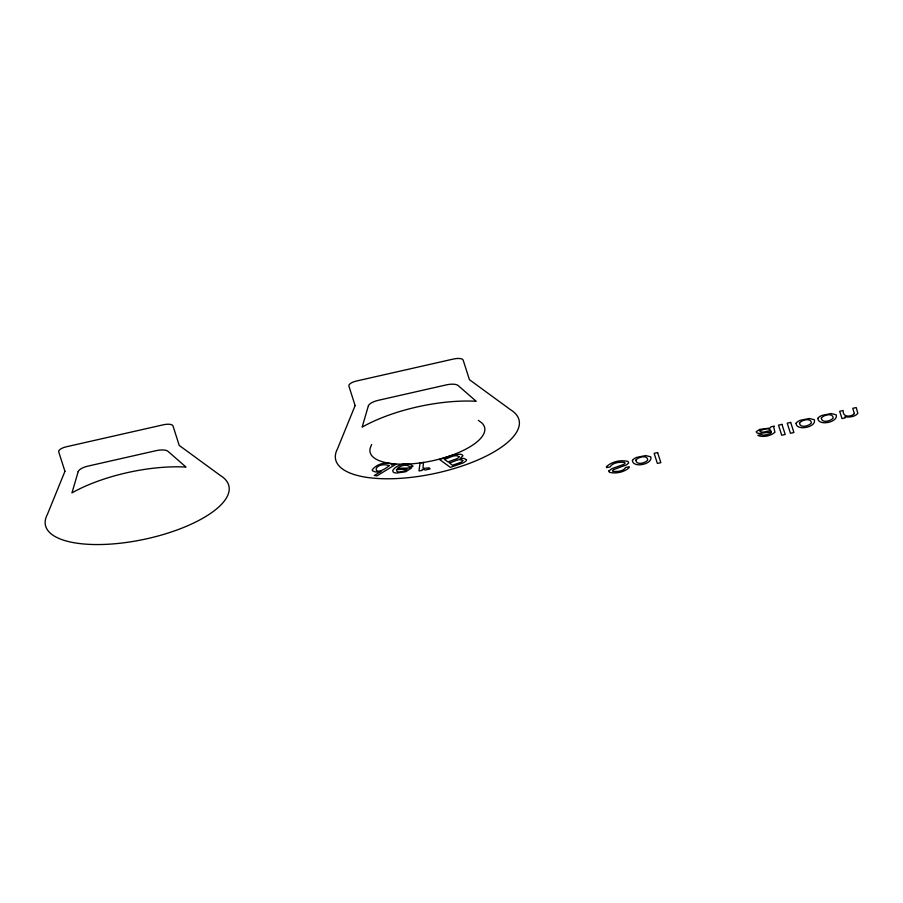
<?xml version="1.0" encoding="UTF-8"?>
<svg xmlns="http://www.w3.org/2000/svg" width="903" height="903" viewBox="0 0 903 903"><rect width="100%" height="100%" fill="white"/><g stroke="black" fill="none" stroke-linecap="round" stroke-linejoin="round"><path stroke-width="1.35" d="M371.641 444.547L370.253 447.956A58.571 21.469 -12 0 0 433.937 460.451A58.571 21.469 -12 0 0 481.57 422.717L478.353 420.369M462.821 460.507L461.58 462.02L452.538 465.271L449.254 462.867C453.408 462.404 458.735 457.787 462.821 460.507M608.904 470.926L609.412 472.314C615.88 473.962 624.176 472.258 629.12 467.698L629.244 466.772L625.644 467.483C623.397 471.434 617.223 471.693 613.058 471.411L612.482 470.914L613.284 469.774L626.659 464.785L628.635 463.002L628.104 461.467C621.027 459.616 611.907 461.512 606.556 466.58L606.444 467.641L609.988 466.953C612.663 462.528 619.909 461.749 624.718 462.471L625.011 463.363L623.646 464.435L612.155 468.533L608.904 470.926M771.354 432.108L770.722 433.395L766.929 434.704L763.238 435.212L761.173 434.524L757.854 435.449C763.069 437.628 770.846 436.025 774.943 432.255L773.736 427.175L774.334 426.103L770.733 426.916L770.327 427.977L759.57 429.433L756.183 431.815L757.199 433.113L759.209 433.417L771.354 432.108M466.512 459.672L465.824 461.298L462.776 463.058L450.371 467.382L439.49 459.435L453.837 454.728L460.158 454.232A8.432 3.093 -12 0 1 462.923 455.767L460.079 458.611L463.815 458.397L466.512 459.672M391.665 464.39L391.586 465.056L393.313 464.007L395.717 464.39L376.923 475.87L374.339 475.463L381.089 471.343L379.553 471.682A6.942 2.551 -12 0 1 374.993 471.829L372.454 470.756L372.194 469.887C376.19 464.379 384.847 461.704 391.315 463.849L391.665 464.39M459.164 456.704L457.64 458.431L447.967 461.93L444.231 459.198C448.746 458.69 454.706 453.577 459.164 456.704M420.076 462.957L418.981 470.937L422.096 470.44L422.265 469.221L425.347 470.023L430.121 468.883L429.106 467.822L423.789 468.397L422.999 467.37L423.552 462.392L420.076 462.957M412.739 466.004L412.648 466.614L409.161 466.896L409.025 466.117C405.424 464.142 400.413 465.767 397.399 468.33L411.52 467.968L405.786 471.738L396.71 473.048A8.861 3.251 -12 0 1 393.211 472.043L392.67 470.644C396.09 464.56 407.524 461.512 412.739 466.004M635.87 460.09C636.118 465.576 645.487 463.194 647.778 460.033C647.53 454.559 638.139 456.907 635.87 460.09M799.494 423.01C799.742 428.485 809.111 426.103 811.402 422.954C811.154 417.479 801.751 419.816 799.494 423.01M821.312 418.055C821.572 423.541 830.941 421.159 833.221 418.01C832.972 412.524 823.581 414.872 821.312 418.055M760.01 430.968C761.522 434.095 767.911 430.178 770.925 430.81C769.051 427.063 762.821 429.297 760.01 430.968M854.306 413.461L854.148 414.003C850.513 417.118 842.51 417.434 843.131 410.515L839.677 411.294L842.014 418.608L845.118 417.908L844.79 416.87C849.125 417.378 855.051 417.005 857.85 413.292L856.213 407.546L852.771 408.325L854.306 413.461M632.427 460.44C632.687 468.476 653.343 464.289 650.691 456.805L645.668 455.563L636.829 457.358A8.77 3.217 -12 0 0 633.037 459.593L632.427 460.44M796.051 423.349C796.311 431.397 816.955 427.209 814.314 419.726L809.291 418.484L800.442 420.267A8.77 3.217 -12 0 0 796.66 422.514L796.051 423.349M817.87 418.405C818.141 426.442 838.785 422.254 836.144 414.782L831.121 413.54L822.272 415.324A8.77 3.217 -12 0 0 818.49 417.558L817.87 418.405M78.189 471.637L71.969 492.88A93.81 34.382 -12 0 1 185.984 467.043L167.947 451.297A11.423 4.188 -12 0 0 156.366 450.608L87.794 466.151A11.423 4.188 -12 0 0 78.189 471.637M368.368 405.865L362.148 427.108A93.81 34.382 -12 0 1 476.163 401.271L458.137 385.525A11.423 4.188 -12 0 0 446.556 384.847L377.985 400.39A11.423 4.188 -12 0 0 368.368 405.865M389.34 465.564C371.347 480.215 372.284 460.722 389.34 465.564M64.937 471.332L47.407 514.371A93.81 34.382 -12 0 0 147.686 538.572A93.81 34.382 -12 0 0 220.016 475.249L179.223 445.427L172.992 425.923A8.816 3.228 -12 0 0 163.432 424.771L66.291 446.793A8.816 3.228 -12 0 0 58.706 451.827L64.937 471.332M355.116 405.571L337.598 448.599A93.81 34.382 -12 0 0 437.876 472.8A93.81 34.382 -12 0 0 510.206 409.488L469.413 379.666L463.183 360.15A8.816 3.228 -12 0 0 453.622 358.999L356.471 381.021A8.816 3.228 -12 0 0 348.885 386.055L355.116 405.571M396.485 469.537C395.841 474.109 405.086 471.377 407.061 469.255L396.485 469.537M657.61 452.561L654.156 453.34L657.384 463.442L660.838 462.663L657.61 452.561M781.964 424.376L778.51 425.155L781.738 435.257L785.192 434.478L781.964 424.376M790.678 422.401L787.224 423.18L790.452 433.282L793.906 432.503L790.678 422.401"/></g></svg>
